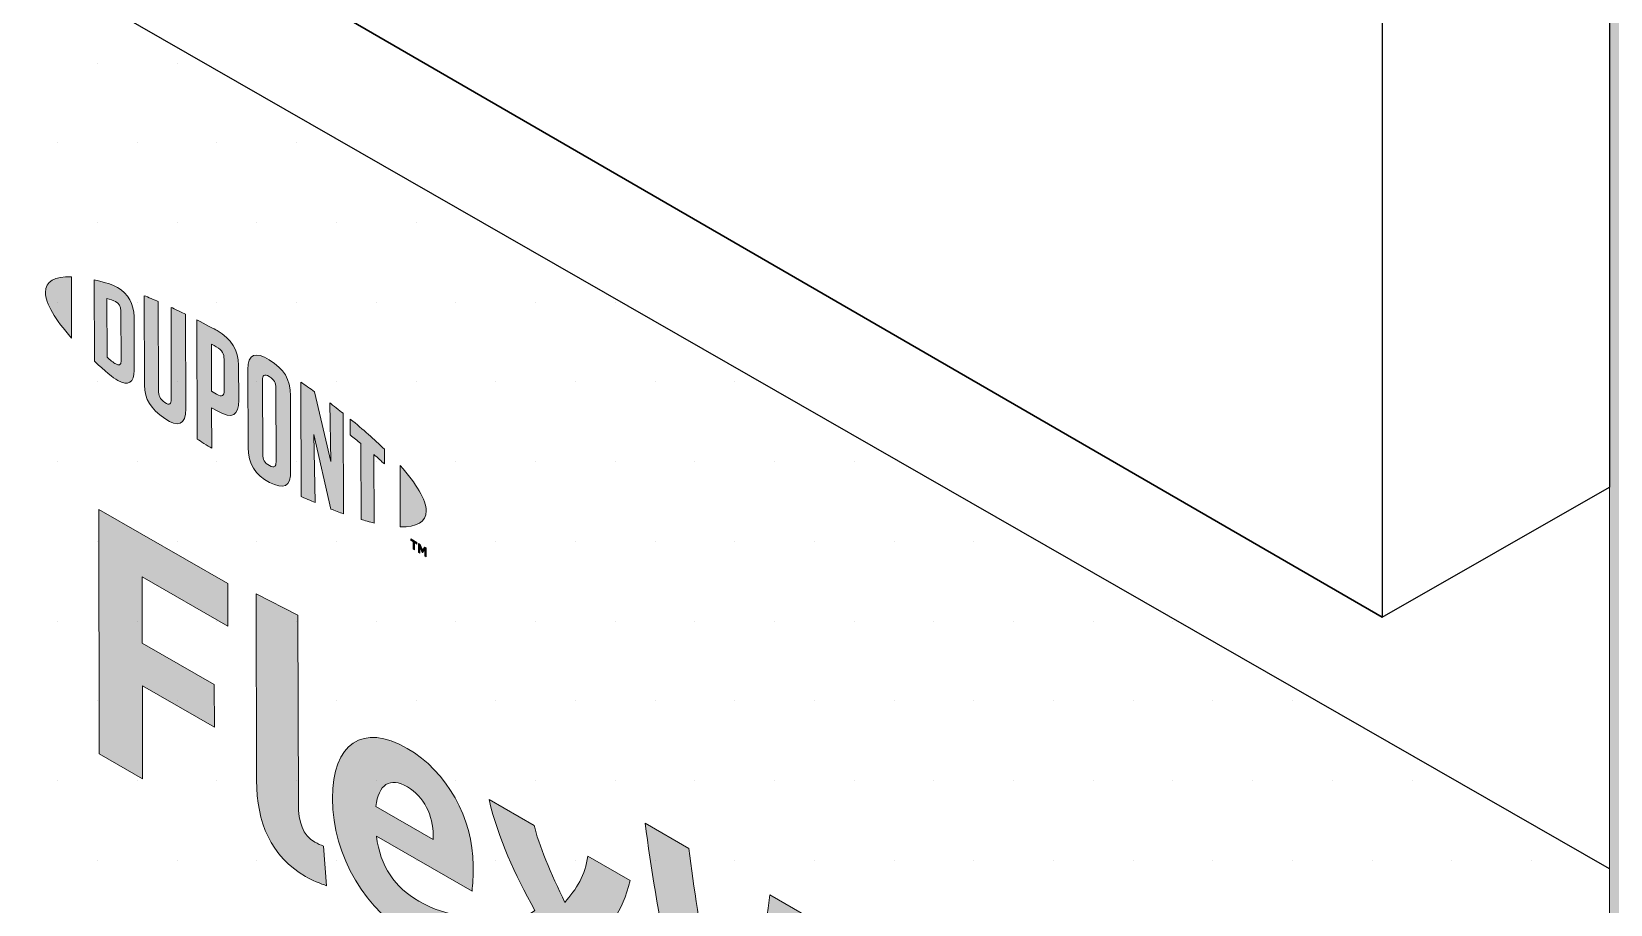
# Model space of a CAD drawing. Header units: inches. Extents: x -26 to 76, y -16 to 22.
# Drawn here: x 64.1197 to 64.4913, y 6.3747 to 6.5801 of the extents above; entities that cross this region are included whole.
import ezdxf

# ---------------------------------------------------------------- set-up
doc = ezdxf.new("R2010")
doc.units = ezdxf.units.IN
doc.header["$MEASUREMENT"] = 0
for name, color, linetype, lineweight in [('.ATI-HATCH', 7, 'Continuous', 0), ('G-ANNO-TTLB', 7, 'Continuous', 0), ('LOGOS', 7, 'Continuous', 0), ('T', 7, 'Continuous', 0), ('TYVEK', 7, 'Continuous', 0)]:
    doc.layers.add(name, color=color, linetype=linetype, lineweight=lineweight)

# ---------------------------------------------------------------- blocks, each defined once
blk = doc.blocks.new('Block_309')
at = {"layer": 'LOGOS', "true_color": 0x000000, "transparency": 33554687}
h = blk.add_hatch(color=18, dxfattribs=at)
h.dxf.hatch_style = 2
edge = h.paths.add_edge_path()
edge.add_spline(control_points=[(64.13562, 6.4101), (64.13562, 6.4101), (64.13548, 6.46761), (64.13548, 6.46761), (64.13548, 6.46761), (64.16584, 6.45018), (64.16584, 6.45018), (64.16584, 6.45018), (64.16586, 6.44016), (64.16586, 6.44016), (64.16586, 6.44016), (64.1457, 6.45173), (64.1457, 6.45173), (64.1457, 6.45173), (64.14573, 6.43612), (64.14573, 6.43612), (64.14573, 6.43612), (64.16269, 6.42639), (64.16269, 6.42639), (64.16269, 6.42639), (64.16272, 6.41636), (64.16272, 6.41636), (64.16272, 6.41636), (64.14576, 6.4261), (64.14576, 6.4261), (64.14576, 6.4261), (64.14581, 6.40425), (64.14581, 6.40425), (64.14581, 6.40425), (64.13562, 6.4101), (64.13562, 6.4101)], knot_values=[0, 0, 0, 0, 1, 1, 1, 2, 2, 2, 3, 3, 3, 4, 4, 4, 5, 5, 5, 6, 6, 6, 7, 7, 7, 8, 8, 8, 9, 9, 9, 10, 10, 10, 10], degree=3, periodic=0)
h = blk.add_hatch(color=18, dxfattribs=at)
h.dxf.hatch_style = 2
edge = h.paths.add_edge_path()
edge.add_spline(control_points=[(64.18247, 6.39838), (64.18248, 6.39394), (64.18348, 6.39099), (64.18633, 6.38935), (64.18705, 6.38894), (64.18776, 6.38862), (64.1884, 6.38841), (64.1884, 6.38841), (64.18913, 6.37905), (64.18913, 6.37905), (64.18778, 6.3795), (64.18557, 6.38043), (64.18415, 6.38125), (64.17595, 6.38596), (64.17266, 6.394), (64.17264, 6.40386), (64.17264, 6.40386), (64.17253, 6.44773), (64.17253, 6.44773), (64.17253, 6.44773), (64.18236, 6.44275), (64.18236, 6.44275), (64.18236, 6.44275), (64.18247, 6.39838), (64.18247, 6.39838)], knot_values=[0, 0, 0, 0, 1, 1, 1, 2, 2, 2, 3, 3, 3, 4, 4, 4, 5, 5, 5, 6, 6, 6, 7, 7, 7, 8, 8, 8, 8], degree=3, periodic=0)
h = blk.add_hatch(color=18, dxfattribs=at)
h.dxf.hatch_style = 2
edge = h.paths.add_edge_path()
edge.add_spline(control_points=[(64.20069, 6.39768), (64.20069, 6.39768), (64.21422, 6.38991), (64.21422, 6.38991), (64.21422, 6.38991), (64.21422, 6.3909), (64.21422, 6.3909), (64.21421, 6.3955), (64.21206, 6.40009), (64.20814, 6.40234), (64.20401, 6.40472), (64.20131, 6.4029), (64.20069, 6.39768)], knot_values=[0, 0, 0, 0, 1, 1, 1, 2, 2, 2, 3, 3, 3, 4, 4, 4, 4], degree=3, periodic=0)
edge = h.paths.add_edge_path()
edge.add_spline(control_points=[(64.22233, 6.36212), (64.2192, 6.36228), (64.21457, 6.36379), (64.20987, 6.36649), (64.1984, 6.37307), (64.19054, 6.38595), (64.19051, 6.39959), (64.19047, 6.41265), (64.19765, 6.4174), (64.20812, 6.41138), (64.21746, 6.40602), (64.2236, 6.39486), (64.22363, 6.38386), (64.22364, 6.38139), (64.2235, 6.37934), (64.22336, 6.37777), (64.22336, 6.37777), (64.20084, 6.3907), (64.20084, 6.3907), (64.20179, 6.3836), (64.20514, 6.37872), (64.21084, 6.37544), (64.21433, 6.37344), (64.21768, 6.37242), (64.22074, 6.37214), (64.22074, 6.37214), (64.22233, 6.36212), (64.22233, 6.36212)], knot_values=[0, 0, 0, 0, 1, 1, 1, 2, 2, 2, 3, 3, 3, 4, 4, 4, 5, 5, 5, 6, 6, 6, 7, 7, 7, 8, 8, 8, 9, 9, 9, 9], degree=3, periodic=0)
h = blk.add_hatch(color=18, dxfattribs=at)
h.dxf.hatch_style = 2
edge = h.paths.add_edge_path()
edge.add_spline(control_points=[(64.23817, 6.37321), (64.23338, 6.38203), (64.22959, 6.38987), (64.22736, 6.39935), (64.22736, 6.39935), (64.23798, 6.39326), (64.23798, 6.39326), (64.23891, 6.38903), (64.24206, 6.38164), (64.24521, 6.37516), (64.24784, 6.37816), (64.2501, 6.3817), (64.25059, 6.38602), (64.25059, 6.38602), (64.26057, 6.38029), (64.26057, 6.38029), (64.25873, 6.37281), (64.25561, 6.36861), (64.25029, 6.36535), (64.25543, 6.35575), (64.25894, 6.348), (64.26188, 6.33761), (64.26188, 6.33761), (64.25126, 6.34371), (64.25126, 6.34371), (64.24976, 6.34917), (64.24618, 6.35737), (64.24318, 6.36361), (64.24048, 6.36065), (64.23793, 6.35719), (64.23694, 6.35193), (64.23694, 6.35193), (64.22739, 6.35741), (64.22739, 6.35741), (64.22915, 6.36493), (64.23249, 6.36958), (64.23817, 6.37321)], knot_values=[0, 0, 0, 0, 1, 1, 1, 2, 2, 2, 3, 3, 3, 4, 4, 4, 5, 5, 5, 6, 6, 6, 7, 7, 7, 8, 8, 8, 9, 9, 9, 10, 10, 10, 11, 11, 11, 12, 12, 12, 12], degree=3, periodic=0)
h = blk.add_hatch(color=18, dxfattribs=at)
h.dxf.hatch_style = 2
edge = h.paths.add_edge_path()
edge.add_spline(control_points=[(64.32152, 6.3608), (64.32152, 6.3608), (64.33192, 6.35483), (64.33192, 6.35483), (64.32926, 6.33724), (64.32462, 6.31735), (64.3186, 6.30505), (64.3186, 6.30505), (64.30741, 6.31147), (64.30741, 6.31147), (64.30389, 6.32375), (64.30073, 6.33762), (64.29806, 6.35261), (64.29539, 6.34069), (64.29235, 6.33037), (64.28881, 6.32215), (64.28881, 6.32215), (64.27763, 6.32857), (64.27763, 6.32857), (64.27189, 6.34762), (64.26677, 6.37312), (64.26409, 6.39377), (64.26409, 6.39377), (64.27442, 6.38784), (64.27442, 6.38784), (64.27667, 6.36924), (64.28071, 6.34747), (64.28366, 6.33618), (64.2867, 6.34404), (64.29143, 6.36019), (64.29345, 6.37692), (64.29345, 6.37692), (64.30257, 6.37168), (64.30257, 6.37168), (64.30475, 6.35255), (64.30943, 6.33099), (64.31259, 6.31958), (64.31541, 6.32755), (64.31943, 6.34469), (64.32152, 6.3608)], knot_values=[0, 0, 0, 0, 1, 1, 1, 2, 2, 2, 3, 3, 3, 4, 4, 4, 5, 5, 5, 6, 6, 6, 7, 7, 7, 8, 8, 8, 9, 9, 9, 10, 10, 10, 11, 11, 11, 12, 12, 12, 13, 13, 13, 13], degree=3, periodic=0)
at = {"layer": 'LOGOS'}
for points, knots in [([(64.13562, 6.4101), (64.13562, 6.4101), (64.13548, 6.46761), (64.13548, 6.46761), (64.13548, 6.46761), (64.16584, 6.45018), (64.16584, 6.45018), (64.16584, 6.45018), (64.16586, 6.44016), (64.16586, 6.44016), (64.16586, 6.44016), (64.1457, 6.45173), (64.1457, 6.45173), (64.1457, 6.45173), (64.14573, 6.43612), (64.14573, 6.43612), (64.14573, 6.43612), (64.16269, 6.42639), (64.16269, 6.42639), (64.16269, 6.42639), (64.16272, 6.41636), (64.16272, 6.41636), (64.16272, 6.41636), (64.14576, 6.4261), (64.14576, 6.4261), (64.14576, 6.4261), (64.14581, 6.40425), (64.14581, 6.40425), (64.14581, 6.40425), (64.13562, 6.4101), (64.13562, 6.4101)], [0, 0, 0, 0, 1, 1, 1, 2, 2, 2, 3, 3, 3, 4, 4, 4, 5, 5, 5, 6, 6, 6, 7, 7, 7, 8, 8, 8, 9, 9, 9, 10, 10, 10, 10]), ([(64.18247, 6.39838), (64.18248, 6.39394), (64.18348, 6.39099), (64.18633, 6.38935), (64.18705, 6.38894), (64.18776, 6.38862), (64.1884, 6.38841), (64.1884, 6.38841), (64.18913, 6.37905), (64.18913, 6.37905), (64.18778, 6.3795), (64.18557, 6.38043), (64.18415, 6.38125), (64.17595, 6.38596), (64.17266, 6.394), (64.17264, 6.40386), (64.17264, 6.40386), (64.17253, 6.44773), (64.17253, 6.44773), (64.17253, 6.44773), (64.18236, 6.44275), (64.18236, 6.44275), (64.18236, 6.44275), (64.18247, 6.39838), (64.18247, 6.39838)], [0, 0, 0, 0, 1, 1, 1, 2, 2, 2, 3, 3, 3, 4, 4, 4, 5, 5, 5, 6, 6, 6, 7, 7, 7, 8, 8, 8, 8]), ([(64.22233, 6.36212), (64.2192, 6.36228), (64.21457, 6.36379), (64.20987, 6.36649), (64.1984, 6.37307), (64.19054, 6.38595), (64.19051, 6.39959), (64.19047, 6.41265), (64.19765, 6.4174), (64.20812, 6.41138), (64.21746, 6.40602), (64.2236, 6.39486), (64.22363, 6.38386), (64.22364, 6.38139), (64.2235, 6.37934), (64.22336, 6.37777), (64.22336, 6.37777), (64.20084, 6.3907), (64.20084, 6.3907), (64.20179, 6.3836), (64.20514, 6.37872), (64.21084, 6.37544), (64.21433, 6.37344), (64.21768, 6.37242), (64.22074, 6.37214), (64.22074, 6.37214), (64.22233, 6.36212), (64.22233, 6.36212)], [0, 0, 0, 0, 1, 1, 1, 2, 2, 2, 3, 3, 3, 4, 4, 4, 5, 5, 5, 6, 6, 6, 7, 7, 7, 8, 8, 8, 9, 9, 9, 9]), ([(64.20069, 6.39768), (64.20069, 6.39768), (64.21422, 6.38991), (64.21422, 6.38991), (64.21422, 6.38991), (64.21422, 6.3909), (64.21422, 6.3909), (64.21421, 6.3955), (64.21206, 6.40009), (64.20814, 6.40234), (64.20401, 6.40472), (64.20131, 6.4029), (64.20069, 6.39768)], [0, 0, 0, 0, 1, 1, 1, 2, 2, 2, 3, 3, 3, 4, 4, 4, 4]), ([(64.23817, 6.37321), (64.23338, 6.38203), (64.22959, 6.38987), (64.22736, 6.39935), (64.22736, 6.39935), (64.23798, 6.39326), (64.23798, 6.39326), (64.23891, 6.38903), (64.24206, 6.38164), (64.24521, 6.37516), (64.24784, 6.37816), (64.2501, 6.3817), (64.25059, 6.38602), (64.25059, 6.38602), (64.26057, 6.38029), (64.26057, 6.38029), (64.25873, 6.37281), (64.25561, 6.36861), (64.25029, 6.36535), (64.25543, 6.35575), (64.25894, 6.348), (64.26188, 6.33761), (64.26188, 6.33761), (64.25126, 6.34371), (64.25126, 6.34371), (64.24976, 6.34917), (64.24618, 6.35737), (64.24318, 6.36361), (64.24048, 6.36065), (64.23793, 6.35719), (64.23694, 6.35193), (64.23694, 6.35193), (64.22739, 6.35741), (64.22739, 6.35741), (64.22915, 6.36493), (64.23249, 6.36958), (64.23817, 6.37321)], [0, 0, 0, 0, 1, 1, 1, 2, 2, 2, 3, 3, 3, 4, 4, 4, 5, 5, 5, 6, 6, 6, 7, 7, 7, 8, 8, 8, 9, 9, 9, 10, 10, 10, 11, 11, 11, 12, 12, 12, 12]), ([(64.32152, 6.3608), (64.32152, 6.3608), (64.33192, 6.35483), (64.33192, 6.35483), (64.32926, 6.33724), (64.32462, 6.31735), (64.3186, 6.30505), (64.3186, 6.30505), (64.30741, 6.31147), (64.30741, 6.31147), (64.30389, 6.32375), (64.30073, 6.33762), (64.29806, 6.35261), (64.29539, 6.34069), (64.29235, 6.33037), (64.28881, 6.32215), (64.28881, 6.32215), (64.27763, 6.32857), (64.27763, 6.32857), (64.27189, 6.34762), (64.26677, 6.37312), (64.26409, 6.39377), (64.26409, 6.39377), (64.27442, 6.38784), (64.27442, 6.38784), (64.27667, 6.36924), (64.28071, 6.34747), (64.28366, 6.33618), (64.2867, 6.34404), (64.29143, 6.36019), (64.29345, 6.37692), (64.29345, 6.37692), (64.30257, 6.37168), (64.30257, 6.37168), (64.30475, 6.35255), (64.30943, 6.33099), (64.31259, 6.31958), (64.31541, 6.32755), (64.31943, 6.34469), (64.32152, 6.3608)], [0, 0, 0, 0, 1, 1, 1, 2, 2, 2, 3, 3, 3, 4, 4, 4, 5, 5, 5, 6, 6, 6, 7, 7, 7, 8, 8, 8, 9, 9, 9, 10, 10, 10, 11, 11, 11, 12, 12, 12, 13, 13, 13, 13])]:
    blk.add_open_spline(points, degree=3, knots=knots, dxfattribs=at)
blk = doc.blocks.new('Block_310')
at = {"layer": 'LOGOS', "true_color": 0x000000, "transparency": 33554687}
h = blk.add_hatch(color=18, dxfattribs=at)
h.dxf.hatch_style = 2
edge = h.paths.add_edge_path()
edge.add_spline(control_points=[(64.12295, 6.5187), (64.12296, 6.51605), (64.12519, 6.5123), (64.12908, 6.50794), (64.12908, 6.50794), (64.12904, 6.52238), (64.12904, 6.52238), (64.12516, 6.5225), (64.12294, 6.52132), (64.12295, 6.5187)], knot_values=[0, 0, 0, 0, 1, 1, 1, 2, 2, 2, 3, 3, 3, 3], degree=3, periodic=0)
h = blk.add_hatch(color=18, dxfattribs=at)
h.dxf.hatch_style = 2
edge = h.paths.add_edge_path()
edge.add_spline(control_points=[(64.14074, 6.50259), (64.14075, 6.50148), (64.14017, 6.50144), (64.13948, 6.50184), (64.13894, 6.50215), (64.13812, 6.50285), (64.13744, 6.50345), (64.13744, 6.50345), (64.13741, 6.51725), (64.13741, 6.51725), (64.13808, 6.51707), (64.13891, 6.51682), (64.13945, 6.51651), (64.14014, 6.51612), (64.14071, 6.51542), (64.14072, 6.51431), (64.14072, 6.51431), (64.14074, 6.50259), (64.14074, 6.50259)], knot_values=[0, 0, 0, 0, 1, 1, 1, 2, 2, 2, 3, 3, 3, 4, 4, 4, 5, 5, 5, 6, 6, 6, 6], degree=3, periodic=0)
edge = h.paths.add_edge_path()
edge.add_spline(control_points=[(64.13989, 6.51986), (64.1388, 6.52048), (64.13724, 6.52101), (64.13441, 6.52163), (64.13441, 6.52163), (64.13446, 6.50249), (64.13446, 6.50249), (64.13695, 6.50019), (64.13886, 6.49859), (64.13994, 6.49797), (64.14244, 6.49653), (64.14385, 6.49749), (64.14384, 6.50032), (64.14384, 6.50032), (64.14381, 6.51302), (64.14381, 6.51302), (64.1438, 6.51585), (64.14239, 6.51843), (64.13989, 6.51986)], knot_values=[0, 0, 0, 0, 1, 1, 1, 2, 2, 2, 3, 3, 3, 4, 4, 4, 5, 5, 5, 6, 6, 6, 6], degree=3, periodic=0)
h = blk.add_hatch(color=18, dxfattribs=at)
h.dxf.hatch_style = 2
edge = h.paths.add_edge_path()
edge.add_spline(control_points=[(64.15256, 6.49356), (64.15256, 6.49246), (64.15223, 6.49194), (64.15103, 6.4928), (64.14986, 6.49364), (64.14954, 6.4944), (64.14953, 6.49571), (64.14953, 6.49571), (64.14948, 6.51654), (64.14948, 6.51654), (64.1487, 6.51689), (64.14696, 6.51761), (64.14621, 6.51791), (64.14621, 6.51791), (64.14626, 6.49685), (64.14626, 6.49685), (64.14627, 6.49349), (64.14769, 6.49137), (64.15104, 6.489), (64.15411, 6.48683), (64.15598, 6.48754), (64.15597, 6.49127), (64.15597, 6.49127), (64.15592, 6.51353), (64.15592, 6.51353), (64.15528, 6.51386), (64.15318, 6.51486), (64.15251, 6.51516), (64.15251, 6.51516), (64.15256, 6.49356), (64.15256, 6.49356)], knot_values=[0, 0, 0, 0, 1, 1, 1, 2, 2, 2, 3, 3, 3, 4, 4, 4, 5, 5, 5, 6, 6, 6, 7, 7, 7, 8, 8, 8, 9, 9, 9, 10, 10, 10, 10], degree=3, periodic=0)
h = blk.add_hatch(color=18, dxfattribs=at)
h.dxf.hatch_style = 2
edge = h.paths.add_edge_path()
edge.add_spline(control_points=[(64.16499, 6.49557), (64.16499, 6.49436), (64.16462, 6.49396), (64.16324, 6.49475), (64.16324, 6.49475), (64.16204, 6.49544), (64.16204, 6.49544), (64.16204, 6.49544), (64.16201, 6.5065), (64.16201, 6.5065), (64.16254, 6.50622), (64.16283, 6.50607), (64.16315, 6.50589), (64.16465, 6.50502), (64.16496, 6.50419), (64.16497, 6.50296), (64.16497, 6.50296), (64.16499, 6.49557), (64.16499, 6.49557)], knot_values=[0, 0, 0, 0, 1, 1, 1, 2, 2, 2, 3, 3, 3, 4, 4, 4, 5, 5, 5, 6, 6, 6, 6], degree=3, periodic=0)
edge = h.paths.add_edge_path()
edge.add_spline(control_points=[(64.16334, 6.50968), (64.16274, 6.51002), (64.16058, 6.51118), (64.15859, 6.51219), (64.15859, 6.51219), (64.15866, 6.48416), (64.15866, 6.48416), (64.15933, 6.48373), (64.16111, 6.4826), (64.16207, 6.48202), (64.16207, 6.48202), (64.16205, 6.49154), (64.16205, 6.49154), (64.16205, 6.49154), (64.16338, 6.49078), (64.16338, 6.49078), (64.16696, 6.48873), (64.16844, 6.48973), (64.16844, 6.49329), (64.16844, 6.49329), (64.16842, 6.50155), (64.16842, 6.50155), (64.16841, 6.50504), (64.16673, 6.50774), (64.16334, 6.50968)], knot_values=[0, 0, 0, 0, 1, 1, 1, 2, 2, 2, 3, 3, 3, 4, 4, 4, 5, 5, 5, 6, 6, 6, 7, 7, 7, 8, 8, 8, 8], degree=3, periodic=0)
h = blk.add_hatch(color=18, dxfattribs=at)
h.dxf.hatch_style = 2
edge = h.paths.add_edge_path()
edge.add_spline(control_points=[(64.17721, 6.47877), (64.17721, 6.47766), (64.17689, 6.47727), (64.17568, 6.47793), (64.17444, 6.4786), (64.1741, 6.47941), (64.1741, 6.48056), (64.1741, 6.48056), (64.17405, 6.49804), (64.17405, 6.49804), (64.17405, 6.49918), (64.17439, 6.49963), (64.17563, 6.49887), (64.17684, 6.49813), (64.17716, 6.49736), (64.17717, 6.49625), (64.17717, 6.49625), (64.17721, 6.47877), (64.17721, 6.47877)], knot_values=[0, 0, 0, 0, 1, 1, 1, 2, 2, 2, 3, 3, 3, 4, 4, 4, 5, 5, 5, 6, 6, 6, 6], degree=3, periodic=0)
edge = h.paths.add_edge_path()
edge.add_spline(control_points=[(64.17562, 6.50279), (64.17246, 6.50478), (64.17058, 6.50425), (64.17059, 6.50056), (64.17059, 6.50056), (64.17063, 6.48222), (64.17063, 6.48222), (64.17064, 6.47833), (64.17235, 6.47574), (64.17569, 6.47399), (64.17897, 6.47228), (64.18067, 6.47273), (64.18066, 6.47687), (64.18066, 6.47687), (64.18062, 6.49438), (64.18062, 6.49438), (64.18061, 6.49833), (64.17906, 6.50062), (64.17562, 6.50279)], knot_values=[0, 0, 0, 0, 1, 1, 1, 2, 2, 2, 3, 3, 3, 4, 4, 4, 5, 5, 5, 6, 6, 6, 6], degree=3, periodic=0)
h = blk.add_hatch(color=18, dxfattribs=at)
h.dxf.hatch_style = 2
edge = h.paths.add_edge_path()
edge.add_spline(control_points=[(64.19012, 6.47887), (64.19012, 6.47887), (64.1863, 6.4953), (64.1863, 6.4953), (64.18527, 6.49605), (64.18402, 6.49692), (64.18306, 6.49758), (64.18306, 6.49758), (64.18313, 6.47067), (64.18313, 6.47067), (64.1838, 6.47036), (64.18552, 6.4696), (64.18641, 6.46922), (64.18641, 6.46922), (64.1861, 6.48522), (64.1861, 6.48522), (64.1861, 6.48522), (64.19015, 6.46769), (64.19015, 6.46769), (64.191, 6.46736), (64.19224, 6.46689), (64.19306, 6.4666), (64.19306, 6.4666), (64.193, 6.49024), (64.193, 6.49024), (64.19215, 6.49092), (64.1906, 6.49212), (64.18985, 6.49268), (64.18985, 6.49268), (64.19012, 6.47887), (64.19012, 6.47887)], knot_values=[0, 0, 0, 0, 1, 1, 1, 2, 2, 2, 3, 3, 3, 4, 4, 4, 5, 5, 5, 6, 6, 6, 7, 7, 7, 8, 8, 8, 9, 9, 9, 10, 10, 10, 10], degree=3, periodic=0)
h = blk.add_hatch(color=18, dxfattribs=at)
h.dxf.hatch_style = 2
edge = h.paths.add_edge_path()
edge.add_spline(control_points=[(64.1947, 6.48514), (64.19555, 6.48448), (64.19638, 6.4838), (64.1972, 6.48313), (64.1972, 6.48313), (64.19724, 6.46525), (64.19724, 6.46525), (64.19799, 6.46502), (64.19937, 6.46464), (64.2003, 6.46442), (64.2003, 6.46442), (64.20026, 6.48053), (64.20026, 6.48053), (64.20114, 6.47976), (64.20198, 6.47901), (64.20275, 6.47832), (64.20275, 6.47832), (64.20274, 6.48177), (64.20274, 6.48177), (64.20032, 6.48413), (64.19773, 6.48641), (64.1947, 6.48888), (64.1947, 6.48888), (64.1947, 6.48514), (64.1947, 6.48514)], knot_values=[0, 0, 0, 0, 1, 1, 1, 2, 2, 2, 3, 3, 3, 4, 4, 4, 5, 5, 5, 6, 6, 6, 7, 7, 7, 8, 8, 8, 8], degree=3, periodic=0)
h = blk.add_hatch(color=18, dxfattribs=at)
h.dxf.hatch_style = 2
edge = h.paths.add_edge_path()
edge.add_spline(control_points=[(64.21255, 6.46726), (64.21255, 6.46461), (64.21033, 6.46341), (64.20645, 6.46352), (64.20645, 6.46352), (64.20641, 6.47796), (64.20641, 6.47796), (64.2103, 6.47362), (64.21254, 6.46988), (64.21255, 6.46726)], knot_values=[0, 0, 0, 0, 1, 1, 1, 2, 2, 2, 3, 3, 3, 3], degree=3, periodic=0)
h = blk.add_hatch(color=18, dxfattribs=at)
h.dxf.hatch_style = 2
edge = h.paths.add_edge_path()
edge.add_spline(control_points=[(64.21075, 6.45961), (64.21075, 6.45961), (64.21112, 6.4594), (64.21112, 6.4594), (64.21112, 6.4594), (64.21167, 6.4581), (64.21167, 6.4581), (64.21167, 6.4581), (64.21221, 6.45877), (64.21221, 6.45877), (64.21221, 6.45877), (64.21257, 6.45856), (64.21257, 6.45856), (64.21257, 6.45856), (64.21257, 6.45648), (64.21257, 6.45648), (64.21257, 6.45648), (64.21224, 6.45668), (64.21224, 6.45668), (64.21224, 6.45668), (64.21224, 6.45816), (64.21224, 6.45816), (64.21224, 6.45816), (64.21168, 6.45748), (64.21168, 6.45748), (64.21168, 6.45748), (64.21165, 6.4575), (64.21165, 6.4575), (64.21165, 6.4575), (64.21109, 6.45881), (64.21109, 6.45881), (64.21109, 6.45881), (64.21109, 6.45733), (64.21109, 6.45733), (64.21109, 6.45733), (64.21076, 6.45753), (64.21076, 6.45753), (64.21076, 6.45753), (64.21075, 6.45961), (64.21075, 6.45961)], knot_values=[0, 0, 0, 0, 1, 1, 1, 2, 2, 2, 3, 3, 3, 4, 4, 4, 5, 5, 5, 6, 6, 6, 7, 7, 7, 8, 8, 8, 9, 9, 9, 10, 10, 10, 11, 11, 11, 12, 12, 12, 13, 13, 13, 13], degree=3, periodic=0)
edge = h.paths.add_edge_path()
edge.add_spline(control_points=[(64.20946, 6.45998), (64.20946, 6.45998), (64.20891, 6.4603), (64.20891, 6.4603), (64.20891, 6.4603), (64.20891, 6.46067), (64.20891, 6.46067), (64.20891, 6.46067), (64.21036, 6.45983), (64.21036, 6.45983), (64.21036, 6.45983), (64.21037, 6.45947), (64.21037, 6.45947), (64.21037, 6.45947), (64.20981, 6.45978), (64.20981, 6.45978), (64.20981, 6.45978), (64.20981, 6.45807), (64.20981, 6.45807), (64.20981, 6.45807), (64.20947, 6.45827), (64.20947, 6.45827), (64.20947, 6.45827), (64.20946, 6.45998), (64.20946, 6.45998)], knot_values=[0, 0, 0, 0, 1, 1, 1, 2, 2, 2, 3, 3, 3, 4, 4, 4, 5, 5, 5, 6, 6, 6, 7, 7, 7, 8, 8, 8, 8], degree=3, periodic=0)
at = {"layer": 'LOGOS'}
for points, knots in [([(64.12295, 6.5187), (64.12296, 6.51605), (64.12519, 6.5123), (64.12908, 6.50794), (64.12908, 6.50794), (64.12904, 6.52238), (64.12904, 6.52238), (64.12516, 6.5225), (64.12294, 6.52132), (64.12295, 6.5187)], [0, 0, 0, 0, 1, 1, 1, 2, 2, 2, 3, 3, 3, 3]), ([(64.13989, 6.51986), (64.1388, 6.52048), (64.13724, 6.52101), (64.13441, 6.52163), (64.13441, 6.52163), (64.13446, 6.50249), (64.13446, 6.50249), (64.13695, 6.50019), (64.13886, 6.49859), (64.13994, 6.49797), (64.14244, 6.49653), (64.14385, 6.49749), (64.14384, 6.50032), (64.14384, 6.50032), (64.14381, 6.51302), (64.14381, 6.51302), (64.1438, 6.51585), (64.14239, 6.51843), (64.13989, 6.51986)], [0, 0, 0, 0, 1, 1, 1, 2, 2, 2, 3, 3, 3, 4, 4, 4, 5, 5, 5, 6, 6, 6, 6]), ([(64.14074, 6.50259), (64.14075, 6.50148), (64.14017, 6.50144), (64.13948, 6.50184), (64.13894, 6.50215), (64.13812, 6.50285), (64.13744, 6.50345), (64.13744, 6.50345), (64.13741, 6.51725), (64.13741, 6.51725), (64.13808, 6.51707), (64.13891, 6.51682), (64.13945, 6.51651), (64.14014, 6.51612), (64.14071, 6.51542), (64.14072, 6.51431), (64.14072, 6.51431), (64.14074, 6.50259), (64.14074, 6.50259)], [0, 0, 0, 0, 1, 1, 1, 2, 2, 2, 3, 3, 3, 4, 4, 4, 5, 5, 5, 6, 6, 6, 6]), ([(64.15256, 6.49356), (64.15256, 6.49246), (64.15223, 6.49194), (64.15103, 6.4928), (64.14986, 6.49364), (64.14954, 6.4944), (64.14953, 6.49571), (64.14953, 6.49571), (64.14948, 6.51654), (64.14948, 6.51654), (64.1487, 6.51689), (64.14696, 6.51761), (64.14621, 6.51791), (64.14621, 6.51791), (64.14626, 6.49685), (64.14626, 6.49685), (64.14627, 6.49349), (64.14769, 6.49137), (64.15104, 6.489), (64.15411, 6.48683), (64.15598, 6.48754), (64.15597, 6.49127), (64.15597, 6.49127), (64.15592, 6.51353), (64.15592, 6.51353), (64.15528, 6.51386), (64.15318, 6.51486), (64.15251, 6.51516), (64.15251, 6.51516), (64.15256, 6.49356), (64.15256, 6.49356)], [0, 0, 0, 0, 1, 1, 1, 2, 2, 2, 3, 3, 3, 4, 4, 4, 5, 5, 5, 6, 6, 6, 7, 7, 7, 8, 8, 8, 9, 9, 9, 10, 10, 10, 10]), ([(64.16334, 6.50968), (64.16274, 6.51002), (64.16058, 6.51118), (64.15859, 6.51219), (64.15859, 6.51219), (64.15866, 6.48416), (64.15866, 6.48416), (64.15933, 6.48373), (64.16111, 6.4826), (64.16207, 6.48202), (64.16207, 6.48202), (64.16205, 6.49154), (64.16205, 6.49154), (64.16205, 6.49154), (64.16338, 6.49078), (64.16338, 6.49078), (64.16696, 6.48873), (64.16844, 6.48973), (64.16844, 6.49329), (64.16844, 6.49329), (64.16842, 6.50155), (64.16842, 6.50155), (64.16841, 6.50504), (64.16673, 6.50774), (64.16334, 6.50968)], [0, 0, 0, 0, 1, 1, 1, 2, 2, 2, 3, 3, 3, 4, 4, 4, 5, 5, 5, 6, 6, 6, 7, 7, 7, 8, 8, 8, 8]), ([(64.16499, 6.49557), (64.16499, 6.49436), (64.16462, 6.49396), (64.16324, 6.49475), (64.16324, 6.49475), (64.16204, 6.49544), (64.16204, 6.49544), (64.16204, 6.49544), (64.16201, 6.5065), (64.16201, 6.5065), (64.16254, 6.50622), (64.16283, 6.50607), (64.16315, 6.50589), (64.16465, 6.50502), (64.16496, 6.50419), (64.16497, 6.50296), (64.16497, 6.50296), (64.16499, 6.49557), (64.16499, 6.49557)], [0, 0, 0, 0, 1, 1, 1, 2, 2, 2, 3, 3, 3, 4, 4, 4, 5, 5, 5, 6, 6, 6, 6]), ([(64.17562, 6.50279), (64.17246, 6.50478), (64.17058, 6.50425), (64.17059, 6.50056), (64.17059, 6.50056), (64.17063, 6.48222), (64.17063, 6.48222), (64.17064, 6.47833), (64.17235, 6.47574), (64.17569, 6.47399), (64.17897, 6.47228), (64.18067, 6.47273), (64.18066, 6.47687), (64.18066, 6.47687), (64.18062, 6.49438), (64.18062, 6.49438), (64.18061, 6.49833), (64.17906, 6.50062), (64.17562, 6.50279)], [0, 0, 0, 0, 1, 1, 1, 2, 2, 2, 3, 3, 3, 4, 4, 4, 5, 5, 5, 6, 6, 6, 6]), ([(64.17721, 6.47877), (64.17721, 6.47766), (64.17689, 6.47727), (64.17568, 6.47793), (64.17444, 6.4786), (64.1741, 6.47941), (64.1741, 6.48056), (64.1741, 6.48056), (64.17405, 6.49804), (64.17405, 6.49804), (64.17405, 6.49918), (64.17439, 6.49963), (64.17563, 6.49887), (64.17684, 6.49813), (64.17716, 6.49736), (64.17717, 6.49625), (64.17717, 6.49625), (64.17721, 6.47877), (64.17721, 6.47877)], [0, 0, 0, 0, 1, 1, 1, 2, 2, 2, 3, 3, 3, 4, 4, 4, 5, 5, 5, 6, 6, 6, 6]), ([(64.19012, 6.47887), (64.19012, 6.47887), (64.1863, 6.4953), (64.1863, 6.4953), (64.18527, 6.49605), (64.18402, 6.49692), (64.18306, 6.49758), (64.18306, 6.49758), (64.18313, 6.47067), (64.18313, 6.47067), (64.1838, 6.47036), (64.18552, 6.4696), (64.18641, 6.46922), (64.18641, 6.46922), (64.1861, 6.48522), (64.1861, 6.48522), (64.1861, 6.48522), (64.19015, 6.46769), (64.19015, 6.46769), (64.191, 6.46736), (64.19224, 6.46689), (64.19306, 6.4666), (64.19306, 6.4666), (64.193, 6.49024), (64.193, 6.49024), (64.19215, 6.49092), (64.1906, 6.49212), (64.18985, 6.49268), (64.18985, 6.49268), (64.19012, 6.47887), (64.19012, 6.47887)], [0, 0, 0, 0, 1, 1, 1, 2, 2, 2, 3, 3, 3, 4, 4, 4, 5, 5, 5, 6, 6, 6, 7, 7, 7, 8, 8, 8, 9, 9, 9, 10, 10, 10, 10]), ([(64.1947, 6.48514), (64.19555, 6.48448), (64.19638, 6.4838), (64.1972, 6.48313), (64.1972, 6.48313), (64.19724, 6.46525), (64.19724, 6.46525), (64.19799, 6.46502), (64.19937, 6.46464), (64.2003, 6.46442), (64.2003, 6.46442), (64.20026, 6.48053), (64.20026, 6.48053), (64.20114, 6.47976), (64.20198, 6.47901), (64.20275, 6.47832), (64.20275, 6.47832), (64.20274, 6.48177), (64.20274, 6.48177), (64.20032, 6.48413), (64.19773, 6.48641), (64.1947, 6.48888), (64.1947, 6.48888), (64.1947, 6.48514), (64.1947, 6.48514)], [0, 0, 0, 0, 1, 1, 1, 2, 2, 2, 3, 3, 3, 4, 4, 4, 5, 5, 5, 6, 6, 6, 7, 7, 7, 8, 8, 8, 8]), ([(64.21255, 6.46726), (64.21255, 6.46461), (64.21033, 6.46341), (64.20645, 6.46352), (64.20645, 6.46352), (64.20641, 6.47796), (64.20641, 6.47796), (64.2103, 6.47362), (64.21254, 6.46988), (64.21255, 6.46726)], [0, 0, 0, 0, 1, 1, 1, 2, 2, 2, 3, 3, 3, 3]), ([(64.20946, 6.45998), (64.20946, 6.45998), (64.20891, 6.4603), (64.20891, 6.4603), (64.20891, 6.4603), (64.20891, 6.46067), (64.20891, 6.46067), (64.20891, 6.46067), (64.21036, 6.45983), (64.21036, 6.45983), (64.21036, 6.45983), (64.21037, 6.45947), (64.21037, 6.45947), (64.21037, 6.45947), (64.20981, 6.45978), (64.20981, 6.45978), (64.20981, 6.45978), (64.20981, 6.45807), (64.20981, 6.45807), (64.20981, 6.45807), (64.20947, 6.45827), (64.20947, 6.45827), (64.20947, 6.45827), (64.20946, 6.45998), (64.20946, 6.45998)], [0, 0, 0, 0, 1, 1, 1, 2, 2, 2, 3, 3, 3, 4, 4, 4, 5, 5, 5, 6, 6, 6, 7, 7, 7, 8, 8, 8, 8]), ([(64.21075, 6.45961), (64.21075, 6.45961), (64.21112, 6.4594), (64.21112, 6.4594), (64.21112, 6.4594), (64.21167, 6.4581), (64.21167, 6.4581), (64.21167, 6.4581), (64.21221, 6.45877), (64.21221, 6.45877), (64.21221, 6.45877), (64.21257, 6.45856), (64.21257, 6.45856), (64.21257, 6.45856), (64.21257, 6.45648), (64.21257, 6.45648), (64.21257, 6.45648), (64.21224, 6.45668), (64.21224, 6.45668), (64.21224, 6.45668), (64.21224, 6.45816), (64.21224, 6.45816), (64.21224, 6.45816), (64.21168, 6.45748), (64.21168, 6.45748), (64.21168, 6.45748), (64.21165, 6.4575), (64.21165, 6.4575), (64.21165, 6.4575), (64.21109, 6.45881), (64.21109, 6.45881), (64.21109, 6.45881), (64.21109, 6.45733), (64.21109, 6.45733), (64.21109, 6.45733), (64.21076, 6.45753), (64.21076, 6.45753), (64.21076, 6.45753), (64.21075, 6.45961), (64.21075, 6.45961)], [0, 0, 0, 0, 1, 1, 1, 2, 2, 2, 3, 3, 3, 4, 4, 4, 5, 5, 5, 6, 6, 6, 7, 7, 7, 8, 8, 8, 9, 9, 9, 10, 10, 10, 11, 11, 11, 12, 12, 12, 13, 13, 13, 13])]:
    blk.add_open_spline(points, degree=3, knots=knots, dxfattribs=at)
blk = doc.blocks.new('Block_308')
at = {"layer": 'LOGOS'}
for name in ['Block_310', 'Block_309']:
    blk.add_blockref(name, (0, 0), dxfattribs=at)
blk = doc.blocks.new('Block_342')
at = {"layer": '.ATI-HATCH'}
blk.add_lwpolyline([(63.3434, 7.04103), (63.3434, 6.77848), (64.49111, 6.11455), (64.49111, 6.38302)], close=True, dxfattribs=at)
at = {"layer": '.ATI-HATCH', "color": 8, "lineweight": 0, "true_color": 0x808080}
for points in [[(64.13516, 6.57264), (64.13516, 6.57264), (64.13516, 6.57264), (64.13516, 6.57264)], [(64.15391, 6.57264), (64.15391, 6.57264), (64.15391, 6.57264), (64.15391, 6.57264)], [(64.12578, 6.55388), (64.12578, 6.55388), (64.12578, 6.55388), (64.12578, 6.55388)], [(64.14453, 6.55388), (64.14453, 6.55388), (64.14453, 6.55388), (64.14453, 6.55388)], [(64.16329, 6.55388), (64.16329, 6.55388), (64.16329, 6.55388), (64.16329, 6.55388)], [(64.18205, 6.55388), (64.18205, 6.55388), (64.18205, 6.55388), (64.18205, 6.55388)], [(64.13516, 6.53513), (64.13516, 6.53513), (64.13516, 6.53513), (64.13516, 6.53513)], [(64.15391, 6.53513), (64.15391, 6.53513), (64.15391, 6.53513), (64.15391, 6.53513)], [(64.17267, 6.53513), (64.17267, 6.53513), (64.17267, 6.53513), (64.17267, 6.53513)], [(64.19142, 6.53513), (64.19142, 6.53513), (64.19142, 6.53513), (64.19142, 6.53513)], [(64.21018, 6.53513), (64.21018, 6.53513), (64.21018, 6.53513), (64.21018, 6.53513)], [(64.12578, 6.51637), (64.12578, 6.51637), (64.12578, 6.51637), (64.12578, 6.51637)], [(64.14453, 6.51637), (64.14453, 6.51637), (64.14453, 6.51637), (64.14453, 6.51637)], [(64.16329, 6.51637), (64.16329, 6.51637), (64.16329, 6.51637), (64.16329, 6.51637)], [(64.18205, 6.51637), (64.18205, 6.51637), (64.18205, 6.51637), (64.18205, 6.51637)], [(64.2008, 6.51637), (64.2008, 6.51637), (64.2008, 6.51637), (64.2008, 6.51637)], [(64.21956, 6.51637), (64.21956, 6.51637), (64.21956, 6.51637), (64.21956, 6.51637)], [(64.23831, 6.51637), (64.23831, 6.51637), (64.23831, 6.51637), (64.23831, 6.51637)], [(64.25707, 6.51637), (64.25707, 6.51637), (64.25707, 6.51637), (64.25707, 6.51637)], [(64.13516, 6.49761), (64.13516, 6.49761), (64.13516, 6.49761), (64.13516, 6.49761)], [(64.15391, 6.49761), (64.15391, 6.49761), (64.15391, 6.49761), (64.15391, 6.49761)], [(64.17267, 6.49761), (64.17267, 6.49761), (64.17267, 6.49761), (64.17267, 6.49761)], [(64.19142, 6.49761), (64.19142, 6.49761), (64.19142, 6.49761), (64.19142, 6.49761)], [(64.21018, 6.49761), (64.21018, 6.49761), (64.21018, 6.49761), (64.21018, 6.49761)], [(64.22894, 6.49761), (64.22894, 6.49761), (64.22894, 6.49761), (64.22894, 6.49761)], [(64.24769, 6.49761), (64.24769, 6.49761), (64.24769, 6.49761), (64.24769, 6.49761)], [(64.26645, 6.49761), (64.26645, 6.49761), (64.26645, 6.49761), (64.26645, 6.49761)], [(64.2852, 6.49761), (64.2852, 6.49761), (64.2852, 6.49761), (64.2852, 6.49761)], [(64.12578, 6.47886), (64.12578, 6.47886), (64.12578, 6.47886), (64.12578, 6.47886)], [(64.14453, 6.47886), (64.14453, 6.47886), (64.14453, 6.47886), (64.14453, 6.47886)], [(64.16329, 6.47886), (64.16329, 6.47886), (64.16329, 6.47886), (64.16329, 6.47886)], [(64.18205, 6.47886), (64.18205, 6.47886), (64.18205, 6.47886), (64.18205, 6.47886)], [(64.2008, 6.47886), (64.2008, 6.47886), (64.2008, 6.47886), (64.2008, 6.47886)], [(64.21956, 6.47886), (64.21956, 6.47886), (64.21956, 6.47886), (64.21956, 6.47886)], [(64.23831, 6.47886), (64.23831, 6.47886), (64.23831, 6.47886), (64.23831, 6.47886)], [(64.25707, 6.47886), (64.25707, 6.47886), (64.25707, 6.47886), (64.25707, 6.47886)], [(64.27582, 6.47886), (64.27582, 6.47886), (64.27582, 6.47886), (64.27582, 6.47886)], [(64.29458, 6.47886), (64.29458, 6.47886), (64.29458, 6.47886), (64.29458, 6.47886)], [(64.31334, 6.47886), (64.31334, 6.47886), (64.31334, 6.47886), (64.31334, 6.47886)], [(64.13516, 6.4601), (64.13516, 6.4601), (64.13516, 6.4601), (64.13516, 6.4601)], [(64.15391, 6.4601), (64.15391, 6.4601), (64.15391, 6.4601), (64.15391, 6.4601)], [(64.17267, 6.4601), (64.17267, 6.4601), (64.17267, 6.4601), (64.17267, 6.4601)], [(64.19142, 6.4601), (64.19142, 6.4601), (64.19142, 6.4601), (64.19142, 6.4601)], [(64.21018, 6.4601), (64.21018, 6.4601), (64.21018, 6.4601), (64.21018, 6.4601)], [(64.22894, 6.4601), (64.22894, 6.4601), (64.22894, 6.4601), (64.22894, 6.4601)], [(64.24769, 6.4601), (64.24769, 6.4601), (64.24769, 6.4601), (64.24769, 6.4601)], [(64.26645, 6.4601), (64.26645, 6.4601), (64.26645, 6.4601), (64.26645, 6.4601)], [(64.2852, 6.4601), (64.2852, 6.4601), (64.2852, 6.4601), (64.2852, 6.4601)], [(64.30396, 6.4601), (64.30396, 6.4601), (64.30396, 6.4601), (64.30396, 6.4601)], [(64.32271, 6.4601), (64.32271, 6.4601), (64.32271, 6.4601), (64.32271, 6.4601)], [(64.34147, 6.4601), (64.34147, 6.4601), (64.34147, 6.4601), (64.34147, 6.4601)], [(64.12578, 6.44135), (64.12578, 6.44135), (64.12578, 6.44135), (64.12578, 6.44135)], [(64.14453, 6.44135), (64.14453, 6.44135), (64.14453, 6.44135), (64.14453, 6.44135)], [(64.16329, 6.44135), (64.16329, 6.44135), (64.16329, 6.44135), (64.16329, 6.44135)], [(64.18205, 6.44135), (64.18205, 6.44135), (64.18205, 6.44135), (64.18205, 6.44135)], [(64.2008, 6.44135), (64.2008, 6.44135), (64.2008, 6.44135), (64.2008, 6.44135)], [(64.21956, 6.44135), (64.21956, 6.44135), (64.21956, 6.44135), (64.21956, 6.44135)], [(64.23831, 6.44135), (64.23831, 6.44135), (64.23831, 6.44135), (64.23831, 6.44135)], [(64.25707, 6.44135), (64.25707, 6.44135), (64.25707, 6.44135), (64.25707, 6.44135)], [(64.27582, 6.44135), (64.27582, 6.44135), (64.27582, 6.44135), (64.27582, 6.44135)], [(64.29458, 6.44135), (64.29458, 6.44135), (64.29458, 6.44135), (64.29458, 6.44135)], [(64.31334, 6.44135), (64.31334, 6.44135), (64.31334, 6.44135), (64.31334, 6.44135)], [(64.33209, 6.44135), (64.33209, 6.44135), (64.33209, 6.44135), (64.33209, 6.44135)], [(64.35085, 6.44135), (64.35085, 6.44135), (64.35085, 6.44135), (64.35085, 6.44135)], [(64.3696, 6.44135), (64.3696, 6.44135), (64.3696, 6.44135), (64.3696, 6.44135)], [(64.38836, 6.44135), (64.38836, 6.44135), (64.38836, 6.44135), (64.38836, 6.44135)], [(64.13516, 6.42259), (64.13516, 6.42259), (64.13516, 6.42259), (64.13516, 6.42259)], [(64.15391, 6.42259), (64.15391, 6.42259), (64.15391, 6.42259), (64.15391, 6.42259)], [(64.17267, 6.42259), (64.17267, 6.42259), (64.17267, 6.42259), (64.17267, 6.42259)], [(64.19142, 6.42259), (64.19142, 6.42259), (64.19142, 6.42259), (64.19142, 6.42259)], [(64.21018, 6.42259), (64.21018, 6.42259), (64.21018, 6.42259), (64.21018, 6.42259)], [(64.22894, 6.42259), (64.22894, 6.42259), (64.22894, 6.42259), (64.22894, 6.42259)], [(64.24769, 6.42259), (64.24769, 6.42259), (64.24769, 6.42259), (64.24769, 6.42259)], [(64.26645, 6.42259), (64.26645, 6.42259), (64.26645, 6.42259), (64.26645, 6.42259)], [(64.2852, 6.42259), (64.2852, 6.42259), (64.2852, 6.42259), (64.2852, 6.42259)], [(64.30396, 6.42259), (64.30396, 6.42259), (64.30396, 6.42259), (64.30396, 6.42259)], [(64.32271, 6.42259), (64.32271, 6.42259), (64.32271, 6.42259), (64.32271, 6.42259)], [(64.34147, 6.42259), (64.34147, 6.42259), (64.34147, 6.42259), (64.34147, 6.42259)], [(64.36022, 6.42259), (64.36022, 6.42259), (64.36022, 6.42259), (64.36022, 6.42259)], [(64.37898, 6.42259), (64.37898, 6.42259), (64.37898, 6.42259), (64.37898, 6.42259)], [(64.39774, 6.42259), (64.39774, 6.42259), (64.39774, 6.42259), (64.39774, 6.42259)], [(64.41649, 6.42259), (64.41649, 6.42259), (64.41649, 6.42259), (64.41649, 6.42259)], [(64.12578, 6.40384), (64.12578, 6.40384), (64.12578, 6.40384), (64.12578, 6.40384)], [(64.14453, 6.40384), (64.14453, 6.40384), (64.14453, 6.40384), (64.14453, 6.40384)], [(64.16329, 6.40384), (64.16329, 6.40384), (64.16329, 6.40384), (64.16329, 6.40384)], [(64.18205, 6.40384), (64.18205, 6.40384), (64.18205, 6.40384), (64.18205, 6.40384)], [(64.2008, 6.40384), (64.2008, 6.40384), (64.2008, 6.40384), (64.2008, 6.40384)], [(64.21956, 6.40384), (64.21956, 6.40384), (64.21956, 6.40384), (64.21956, 6.40384)], [(64.23831, 6.40384), (64.23831, 6.40384), (64.23831, 6.40384), (64.23831, 6.40384)], [(64.25707, 6.40384), (64.25707, 6.40384), (64.25707, 6.40384), (64.25707, 6.40384)], [(64.27582, 6.40384), (64.27582, 6.40384), (64.27582, 6.40384), (64.27582, 6.40384)], [(64.29458, 6.40384), (64.29458, 6.40384), (64.29458, 6.40384), (64.29458, 6.40384)], [(64.31334, 6.40384), (64.31334, 6.40384), (64.31334, 6.40384), (64.31334, 6.40384)], [(64.33209, 6.40384), (64.33209, 6.40384), (64.33209, 6.40384), (64.33209, 6.40384)], [(64.35085, 6.40384), (64.35085, 6.40384), (64.35085, 6.40384), (64.35085, 6.40384)], [(64.3696, 6.40384), (64.3696, 6.40384), (64.3696, 6.40384), (64.3696, 6.40384)], [(64.38836, 6.40384), (64.38836, 6.40384), (64.38836, 6.40384), (64.38836, 6.40384)], [(64.40711, 6.40384), (64.40711, 6.40384), (64.40711, 6.40384), (64.40711, 6.40384)], [(64.42587, 6.40384), (64.42587, 6.40384), (64.42587, 6.40384), (64.42587, 6.40384)], [(64.44463, 6.40384), (64.44463, 6.40384), (64.44463, 6.40384), (64.44463, 6.40384)], [(64.13516, 6.38508), (64.13516, 6.38508), (64.13516, 6.38508), (64.13516, 6.38508)], [(64.15391, 6.38508), (64.15391, 6.38508), (64.15391, 6.38508), (64.15391, 6.38508)], [(64.17267, 6.38508), (64.17267, 6.38508), (64.17267, 6.38508), (64.17267, 6.38508)], [(64.19142, 6.38508), (64.19142, 6.38508), (64.19142, 6.38508), (64.19142, 6.38508)], [(64.21018, 6.38508), (64.21018, 6.38508), (64.21018, 6.38508), (64.21018, 6.38508)], [(64.22894, 6.38508), (64.22894, 6.38508), (64.22894, 6.38508), (64.22894, 6.38508)], [(64.24769, 6.38508), (64.24769, 6.38508), (64.24769, 6.38508), (64.24769, 6.38508)], [(64.26645, 6.38508), (64.26645, 6.38508), (64.26645, 6.38508), (64.26645, 6.38508)], [(64.2852, 6.38508), (64.2852, 6.38508), (64.2852, 6.38508), (64.2852, 6.38508)], [(64.30396, 6.38508), (64.30396, 6.38508), (64.30396, 6.38508), (64.30396, 6.38508)], [(64.32271, 6.38508), (64.32271, 6.38508), (64.32271, 6.38508), (64.32271, 6.38508)], [(64.34147, 6.38508), (64.34147, 6.38508), (64.34147, 6.38508), (64.34147, 6.38508)], [(64.36022, 6.38508), (64.36022, 6.38508), (64.36022, 6.38508), (64.36022, 6.38508)], [(64.37898, 6.38508), (64.37898, 6.38508), (64.37898, 6.38508), (64.37898, 6.38508)], [(64.39774, 6.38508), (64.39774, 6.38508), (64.39774, 6.38508), (64.39774, 6.38508)], [(64.41649, 6.38508), (64.41649, 6.38508), (64.41649, 6.38508), (64.41649, 6.38508)], [(64.43525, 6.38508), (64.43525, 6.38508), (64.43525, 6.38508), (64.43525, 6.38508)], [(64.454, 6.38508), (64.454, 6.38508), (64.454, 6.38508), (64.454, 6.38508)], [(64.47276, 6.38508), (64.47276, 6.38508), (64.47276, 6.38508), (64.47276, 6.38508)]]:
    blk.add_open_spline(points, degree=3, dxfattribs=at)

msp = doc.modelspace()

# ---------------------------------------------------------------- hatches: boundary and pattern name
at = {"layer": '.ATI-HATCH', "true_color": 0x808080, "transparency": 33554483}
msp.add_hatch(color=8, dxfattribs=at).paths.add_polyline_path([(64.49111, 8.85392), (64.49111, 5.57703), (64.84798, 5.37181), (64.84798, 8.65117)])
at = {"layer": 'G-ANNO-TTLB', "true_color": 0xff00ff, "transparency": 33554687}
h = msp.add_hatch(color=6, dxfattribs=at)
edge = h.paths.add_edge_path()
edge.add_spline(control_points=[(71.22733, -15.13455), (71.22733, -15.13455), (30.5273, -15.13455), (30.5273, -15.13455), (30.5273, -15.13455), (30.5273, 19.00075), (30.5273, 19.00075), (30.5273, 19.00075), (71.22733, 19.00075), (71.22733, 19.00075), (71.22733, 19.00075), (71.22733, -15.13455), (71.22733, -15.13455)], knot_values=[0, 0, 0, 0, 1, 1, 1, 2, 2, 2, 3, 3, 3, 4, 4, 4, 4], degree=3, periodic=0)
edge = h.paths.add_edge_path()
edge.add_spline(control_points=[(30.65233, 18.87572), (30.65233, 18.87572), (30.65233, -15.00951), (30.65233, -15.00951), (30.65233, -15.00951), (71.10229, -15.00951), (71.10229, -15.00951), (71.10229, -15.00951), (71.10229, 18.87572), (71.10229, 18.87572), (71.10229, 18.87572), (30.65233, 18.87572), (30.65233, 18.87572)], knot_values=[0, 0, 0, 0, 1, 1, 1, 2, 2, 2, 3, 3, 3, 4, 4, 4, 4], degree=3, periodic=0)
edge.add_line((30.65233, 18.87572), (30.65233, 18.87572))

# ---------------------------------------------------------------- linework, layer by layer
at = {"layer": '.ATI-HATCH'}
msp.add_lwpolyline([(64.49111, 8.85392), (64.49111, 5.57703), (64.84798, 5.37181), (64.84798, 8.65117)], close=True, dxfattribs=at)
at = {"layer": 'G-ANNO-TTLB'}
for points in [[(71.22733, -15.13455), (71.22733, -15.13455), (30.5273, -15.13455), (30.5273, -15.13455), (30.5273, -15.13455), (30.5273, 19.00075), (30.5273, 19.00075), (30.5273, 19.00075), (71.22733, 19.00075), (71.22733, 19.00075), (71.22733, 19.00075), (71.22733, -15.13455), (71.22733, -15.13455)], [(30.65233, 18.87572), (30.65233, 18.87572), (30.65233, -15.00951), (30.65233, -15.00951), (30.65233, -15.00951), (71.10229, -15.00951), (71.10229, -15.00951), (71.10229, -15.00951), (71.10229, 18.87572), (71.10229, 18.87572), (71.10229, 18.87572), (30.65233, 18.87572), (30.65233, 18.87572)]]:
    msp.add_open_spline(points, degree=3, knots=[0, 0, 0, 0, 1, 1, 1, 2, 2, 2, 3, 3, 3, 4, 4, 4, 4], dxfattribs=at)
at = {"layer": 'T', "color": 3, "lineweight": 25, "true_color": 0x00ff00}
for p, q in [((63.29028, 7.10592), (64.43757, 6.44223)), ((64.49111, 6.38302), (63.3434, 7.04103)), ((64.43757, 6.44223), (64.4911, 6.47283))]:
    msp.add_line(p, q, dxfattribs=at)
at = {"layer": 'TYVEK', "color": 191, "lineweight": 25, "true_color": 0xbf7fff}
msp.add_line((64.4911, 8.85393), (64.4911, 6.47283), dxfattribs=at)
at = {"layer": 'TYVEK', "color": 3, "lineweight": 25, "true_color": 0x00ff00}
for p, q in [((64.4911, 8.85392), (64.4911, 6.47283)), ((64.43757, 8.82333), (64.43757, 6.44223)), ((64.43757, 6.44223), (63.29028, 7.10592)), ((64.49111, 6.38302), (63.3434, 7.04103)), ((64.43757, 6.44223), (64.4911, 6.47283))]:
    msp.add_line(p, q, dxfattribs=at)

# ---------------------------------------------------------------- block references
at = {"layer": '.ATI-HATCH'}
msp.add_blockref('Block_342', (0, 0), dxfattribs=at)
at = {"layer": 'LOGOS'}
msp.add_blockref('Block_308', (0, 0), dxfattribs=at)

doc.saveas('drawing.dxf')
